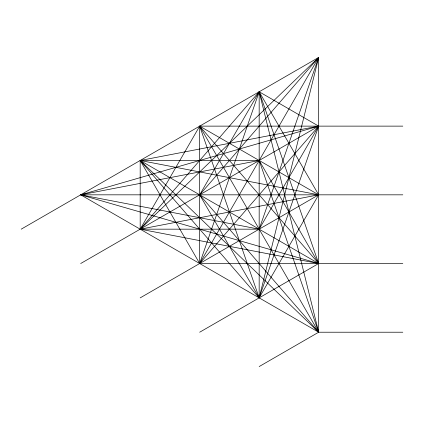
<?xml version="1.0" encoding="UTF-8"?>
<svg xmlns="http://www.w3.org/2000/svg" width="424" height="424" viewBox="0 0 424 424"><rect width="100%" height="100%" fill="white"/><g stroke="black" fill="none" stroke-linecap="round" stroke-linejoin="round"><path stroke-width="0.64" d="M199.678 332.22L318.663 263.521L259.17 160.479L140.185 160.479L140.185 229.172L259.17 229.172L318.663 126.129L259.17 91.78L199.678 194.828L259.17 297.871L318.663 126.129L140.185 160.479L259.17 297.871L318.663 57.436L21.2 229.172M402.8 263.521L199.678 263.521L259.17 91.78L318.663 194.828L140.185 229.172L259.17 91.78L318.663 263.521L140.185 229.172L318.663 57.436L259.17 229.172L80.693 194.828L318.663 126.129L199.678 263.521L140.185 160.479L318.663 194.828L259.17 297.871L199.678 126.129L402.8 126.129M140.185 229.172L199.678 126.129L318.663 194.828L140.185 297.871M259.17 366.564L318.663 332.22L318.663 57.436L199.678 263.521L199.678 126.129L318.663 263.521L80.693 194.828L259.17 160.479L318.663 332.22L402.8 332.22M318.663 57.436L199.678 194.828L318.663 332.22L259.17 91.78L259.17 297.871M80.693 263.521L318.663 126.129M402.8 194.828L80.693 194.828L318.663 332.22L199.678 126.129M318.663 263.521L140.185 160.479L318.663 332.22"/></g></svg>
